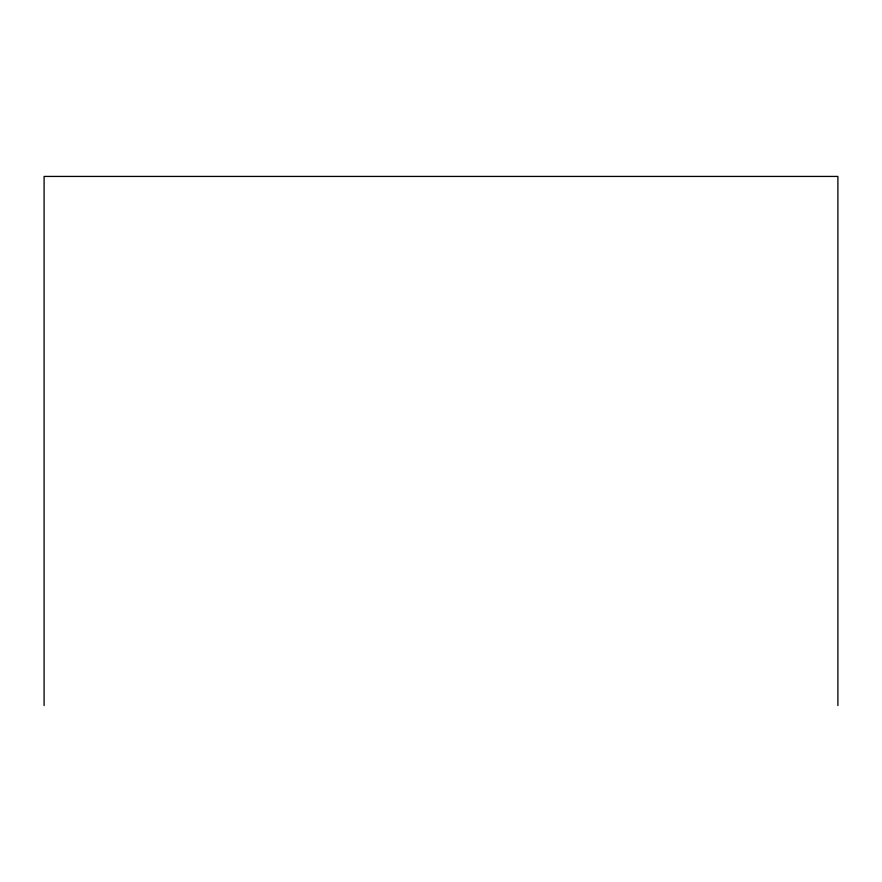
<?xml version="1.0" encoding="UTF-8"?>
<svg xmlns="http://www.w3.org/2000/svg" width="882" height="882" viewBox="0 0 882 882"><rect width="100%" height="100%" fill="white"/><g stroke="black" fill="none" stroke-linecap="round" stroke-linejoin="round"><path stroke-width="1.32" d="M837.9 705.567L837.9 176.433L44.1 176.433L44.1 705.567"/></g></svg>
